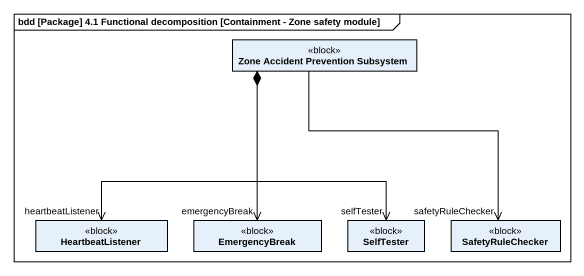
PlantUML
@startuml
mainframe bdd [Package] 4.1 Functional decomposition [Containment - Zone safety module]
hide circle
hide empty members
class "Zone Accident Prevention Subsystem" as Zone_Accident_Prevention <<block>>
class HeartbeatListener <<block>>
class EmergencyBreak <<block>>
class SelfTester <<block>>
class SafetyRuleChecker <<block>>
Zone_Accident_Prevention *--> "heartbeatListener" HeartbeatListener
Zone_Accident_Prevention *--> "emergencyBreak" EmergencyBreak
Zone_Accident_Prevention *--> "selfTester" SelfTester
SafetyRuleChecker "safetyRuleChecker" <-up- Zone_Accident_Prevention
@enduml
